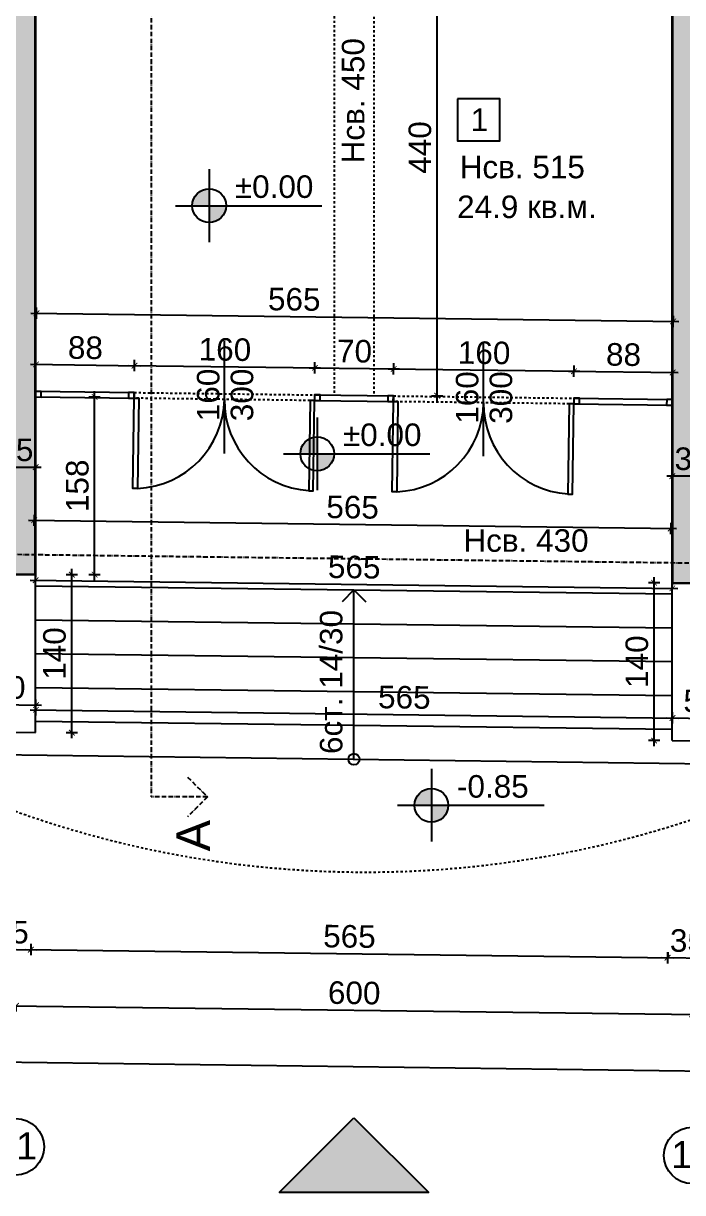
# Model space of a CAD drawing. Header units: inches. Extents: x -72385 to 39588, y -6525 to 66685.
# Drawn here: x -46548 to -45963, y 21671 to 22708 of the extents above; entities that cross this region are included whole.
import ezdxf

# ---------------------------------------------------------------- set-up
doc = ezdxf.new("R2010")
doc.units = ezdxf.units.IN
doc.header["$MEASUREMENT"] = 0
doc.linetypes.add('DashDot', pattern=[0.6, 0.4, -0.1, 0, -0.1])
doc.linetypes.add('Hidden', pattern=[0.4, 0.2, -0.2])
for name, color, linetype, lineweight in [('Врати', 251, 'Continuous', 25), ('Входове', 252, 'Continuous', 25), ('Изгледни линии', 253, 'Continuous', 25), ('Линия на разрез', 252, 'DashDot', 25), ('Надписи Hсв', 252, 'Continuous', 25), ('Надписи врати', 252, 'Continuous', 25), ('Надписи коти външни', 252, 'Continuous', 25), ('Надписи коти вътрешни', 252, 'Continuous', 25), ('Надписи нива', 252, 'Continuous', 25), ('Надписи номера на пом.', 252, 'Continuous', 25), ('Надписи Оси', 252, 'Continuous', 25), ('Надписи площ', 252, 'Continuous', 25), ('Оси', 252, 'DashDot', 25), ('Прозорци', 251, 'Continuous', 25), ('Пунктир', 253, 'Hidden', 25), ('Разрезни линии', 7, 'Continuous', 35), ('Щрих стени', 254, 'Continuous', 25)]:
    doc.layers.add(name, color=color, linetype=linetype, lineweight=lineweight)
doc.styles.add('Arial Regular', font='arial.ttf')
doc.styles.get("Standard").update_dxf_attribs({"font": 'arial.ttf'})
doc.dimstyles.new('Annotative', dxfattribs={"dimscale": 0, "dimtxt": 20, "dimasz": 5, "dimexe": 5, "dimexo": 5, "dimgap": 5, "dimtad": 1, "dimdec": 0, "dimzin": 0, "dimdsep": 46, "dimtxsty": 'Standard', "dimblk": 'ARCHTICK', "dimcen": 5, "dimdle": 5, "dimadec": 0, "dimazin": 0, "dimtfac": 1, "dimtdec": 0, "dimtofl": 0, "dimtmove": 0, "dimatfit": 3, "dimldrblk": 'ARCHTICK', "dimfxl": 5, "dimfxlon": 1, "dimtolj": 1, "dimtzin": 0, "dimarcsym": 1})

# ---------------------------------------------------------------- blocks, each defined once
blk = doc.blocks.new('_ArchTick')
at = {"color": 0, "linetype": 'ByBlock', "const_width": 0.15}
blk.add_lwpolyline([(-0.5, -0.5), (0.5, 0.5)], dxfattribs=at)
blk = doc.blocks.new('*D2447')
at = {"layer": 'Defpoints', "color": 0, "ltscale": 50, "transparency": 16777216}
for p in [(-46237.3, 22817.5), (-46181, 22817.5), (-46236.4, 22377.4)]:
    blk.add_point(p, dxfattribs=at)
at = {"layer": 'Надписи коти вътрешни', "color": 0, "lineweight": -2, "ltscale": 50, "transparency": 16777216}
for p, q in [((-46181, 22372.4), (-46181, 22822.5)), ((-46186, 22817.5), (-46176, 22817.5)), ((-46186, 22377.4), (-46176, 22377.4))]:
    blk.add_line(p, q, dxfattribs=at)
at = {"layer": 'Надписи коти вътрешни', "color": 0, "lineweight": -2, "ltscale": 50, "transparency": 16777216, "xscale": 5, "yscale": 5, "zscale": 5}
for p, rotation in [((-46181, 22817.5), 90), ((-46181, 22377.4), 270)]:
    blk.add_blockref('_ArchTick', p, dxfattribs=dict(at, rotation=rotation))
at = {"layer": 'Надписи коти вътрешни', "color": 0, "ltscale": 50, "transparency": 16777216, "insert": (-46196.2, 22597.5), "char_height": 20, "attachment_point": 5, "rotation": 90}
blk.add_mtext('\\A1;440', dxfattribs=at)
blk = doc.blocks.new('*D2498')
at = {"layer": 'Defpoints', "color": 0, "ltscale": 50, "transparency": 16777216}
for p in [(-46449.5, 22404.1), (-46537.3, 22381.3), (-46449.8, 22380.2)]:
    blk.add_point(p, dxfattribs=at)
at = {"layer": 'Надписи коти вътрешни', "color": 0, "lineweight": -2, "ltscale": 50, "transparency": 16777216}
for p, q in [((-46542, 22405.3), (-46444.5, 22404)), ((-46537.1, 22400.2), (-46537, 22410.2)), ((-46449.6, 22399.1), (-46449.5, 22409.1))]:
    blk.add_line(p, q, dxfattribs=at)
at = {"layer": 'Надписи коти вътрешни', "color": 0, "lineweight": -2, "ltscale": 50, "transparency": 16777216, "xscale": 5, "yscale": 5, "zscale": 5}
for p, rotation in [((-46537, 22405.2), 179.2706286525474), ((-46449.5, 22404.1), 359.2706286525474)]:
    blk.add_blockref('_ArchTick', p, dxfattribs=dict(at, rotation=rotation))
at = {"layer": 'Надписи коти вътрешни', "color": 0, "ltscale": 50, "transparency": 16777216, "insert": (-46493.1, 22419.9), "char_height": 20, "attachment_point": 5, "rotation": 359.2706}
blk.add_mtext('\\A1;88', dxfattribs=at)
blk = doc.blocks.new('*D2499')
at = {"layer": 'Defpoints', "color": 0, "ltscale": 50, "transparency": 16777216}
for p in [(-46289.5, 22402.1), (-46449.8, 22380.2), (-46289.8, 22378.1)]:
    blk.add_point(p, dxfattribs=at)
at = {"layer": 'Надписи коти вътрешни', "color": 0, "lineweight": -2, "ltscale": 50, "transparency": 16777216}
for p, q in [((-46449.6, 22399.1), (-46449.5, 22409.1)), ((-46289.6, 22397.1), (-46289.5, 22407.1)), ((-46454.5, 22404.2), (-46284.5, 22402))]:
    blk.add_line(p, q, dxfattribs=at)
at = {"layer": 'Надписи коти вътрешни', "color": 0, "lineweight": -2, "ltscale": 50, "transparency": 16777216, "xscale": 5, "yscale": 5, "zscale": 5}
for p, rotation in [((-46449.5, 22404.1), 179.2706286525488), ((-46289.5, 22402.1), 359.2706286525489)]:
    blk.add_blockref('_ArchTick', p, dxfattribs=dict(at, rotation=rotation))
at = {"layer": 'Надписи коти вътрешни', "color": 0, "ltscale": 50, "transparency": 16777216, "insert": (-46369.3, 22418.3), "char_height": 20, "attachment_point": 5, "rotation": 359.2706}
blk.add_mtext('\\A1;160', dxfattribs=at)
blk = doc.blocks.new('*D2500')
at = {"layer": 'Defpoints', "color": 0, "ltscale": 50, "transparency": 16777216}
for p in [(-46219.5, 22401.2), (-46289.8, 22378.1), (-46219.8, 22377.2)]:
    blk.add_point(p, dxfattribs=at)
at = {"layer": 'Надписи коти вътрешни', "color": 0, "lineweight": -2, "ltscale": 50, "transparency": 16777216}
for p, q in [((-46289.6, 22397.1), (-46289.5, 22407.1)), ((-46219.6, 22396.2), (-46219.5, 22406.2)), ((-46294.5, 22402.1), (-46214.5, 22401.1))]:
    blk.add_line(p, q, dxfattribs=at)
at = {"layer": 'Надписи коти вътрешни', "color": 0, "lineweight": -2, "ltscale": 50, "transparency": 16777216, "xscale": 5, "yscale": 5, "zscale": 5}
for p, rotation in [((-46289.5, 22402.1), 179.2706286525525), ((-46219.5, 22401.2), 359.2706286525525)]:
    blk.add_blockref('_ArchTick', p, dxfattribs=dict(at, rotation=rotation))
at = {"layer": 'Надписи коти вътрешни', "color": 0, "ltscale": 50, "transparency": 16777216, "insert": (-46254.3, 22416.8), "char_height": 20, "attachment_point": 5, "rotation": 359.2706}
blk.add_mtext('\\A1;70', dxfattribs=at)
blk = doc.blocks.new('*D2501')
at = {"layer": 'Defpoints', "color": 0, "ltscale": 50, "transparency": 16777216}
for p in [(-46059.5, 22399.1), (-46219.8, 22377.2), (-46059.8, 22375.2)]:
    blk.add_point(p, dxfattribs=at)
at = {"layer": 'Надписи коти вътрешни', "color": 0, "lineweight": -2, "ltscale": 50, "transparency": 16777216}
for p, q in [((-46219.6, 22396.2), (-46219.5, 22406.2)), ((-46224.5, 22401.2), (-46054.5, 22399.1)), ((-46059.6, 22394.1), (-46059.5, 22404.1))]:
    blk.add_line(p, q, dxfattribs=at)
at = {"layer": 'Надписи коти вътрешни', "color": 0, "lineweight": -2, "ltscale": 50, "transparency": 16777216, "xscale": 5, "yscale": 5, "zscale": 5}
for p, rotation in [((-46219.5, 22401.2), 179.2706286525463), ((-46059.5, 22399.1), 359.2706286525462)]:
    blk.add_blockref('_ArchTick', p, dxfattribs=dict(at, rotation=rotation))
at = {"layer": 'Надписи коти вътрешни', "color": 0, "ltscale": 50, "transparency": 16777216, "insert": (-46139.3, 22415.4), "char_height": 20, "attachment_point": 5, "rotation": 359.2706}
blk.add_mtext('\\A1;160', dxfattribs=at)
blk = doc.blocks.new('*D2502')
at = {"layer": 'Defpoints', "color": 0, "ltscale": 50, "transparency": 16777216}
for p in [(-45972, 22398), (-46059.8, 22375.2), (-45972.3, 22374.1)]:
    blk.add_point(p, dxfattribs=at)
at = {"layer": 'Надписи коти вътрешни', "color": 0, "lineweight": -2, "ltscale": 50, "transparency": 16777216}
for p, q in [((-46064.5, 22399.2), (-45967, 22398)), ((-46059.6, 22394.1), (-46059.5, 22404.1)), ((-45972.1, 22393), (-45972, 22403))]:
    blk.add_line(p, q, dxfattribs=at)
at = {"layer": 'Надписи коти вътрешни', "color": 0, "lineweight": -2, "ltscale": 50, "transparency": 16777216, "xscale": 5, "yscale": 5, "zscale": 5}
for p, rotation in [((-46059.5, 22399.1), 179.2706286525496), ((-45972, 22398), 359.2706286525496)]:
    blk.add_blockref('_ArchTick', p, dxfattribs=dict(at, rotation=rotation))
at = {"layer": 'Надписи коти вътрешни', "color": 0, "ltscale": 50, "transparency": 16777216, "insert": (-46015.6, 22413.8), "char_height": 20, "attachment_point": 5, "rotation": 359.2706}
blk.add_mtext('\\A1;88', dxfattribs=at)
blk = doc.blocks.new('*D8180')
at = {"layer": 'Defpoints', "color": 0, "ltscale": 50, "transparency": 16777216}
for p in [(-45971.5, 22443.3), (-46537.3, 22381.3), (-45972.3, 22374.1)]:
    blk.add_point(p, dxfattribs=at)
at = {"layer": 'Надписи коти вътрешни', "color": 0, "lineweight": -2, "ltscale": 50, "transparency": 16777216}
for p, q in [((-46541.5, 22450.6), (-45966.5, 22443.2)), ((-46536.5, 22445.5), (-46536.4, 22455.5)), ((-45971.5, 22438.3), (-45971.4, 22448.3))]:
    blk.add_line(p, q, dxfattribs=at)
at = {"layer": 'Надписи коти вътрешни', "color": 0, "lineweight": -2, "ltscale": 50, "transparency": 16777216, "xscale": 5, "yscale": 5, "zscale": 5}
for p, rotation in [((-46536.5, 22450.5), 179.2706286525215), ((-45971.5, 22443.3), 359.2706286525216)]:
    blk.add_blockref('_ArchTick', p, dxfattribs=dict(at, rotation=rotation))
at = {"layer": 'Надписи коти вътрешни', "color": 0, "ltscale": 50, "transparency": 16777216, "insert": (-46307.8, 22462.8), "char_height": 20, "attachment_point": 5, "rotation": 359.2706}
blk.add_mtext('\\A1;565', dxfattribs=at)
blk = doc.blocks.new('*D2503')
at = {"layer": 'Defpoints', "color": 0, "ltscale": 50, "transparency": 16777216}
for p in [(-46537.3, 22376.3), (-46485, 22376.3), (-46537.3, 22218.8)]:
    blk.add_point(p, dxfattribs=at)
at = {"layer": 'Надписи коти вътрешни', "color": 0, "lineweight": -2, "ltscale": 50, "transparency": 16777216}
for p, q in [((-46490, 22376.3), (-46480, 22376.3)), ((-46485, 22213.8), (-46485, 22381.3)), ((-46490, 22218.8), (-46480, 22218.8))]:
    blk.add_line(p, q, dxfattribs=at)
at = {"layer": 'Надписи коти вътрешни', "color": 0, "lineweight": -2, "ltscale": 50, "transparency": 16777216, "xscale": 5, "yscale": 5, "zscale": 5}
for p, rotation in [((-46485, 22376.3), 90), ((-46485, 22218.8), 270)]:
    blk.add_blockref('_ArchTick', p, dxfattribs=dict(at, rotation=rotation))
at = {"layer": 'Надписи коти вътрешни', "color": 0, "ltscale": 50, "transparency": 16777216, "insert": (-46500.2, 22297.5), "char_height": 20, "attachment_point": 5, "rotation": 90}
blk.add_mtext('\\A1;158', dxfattribs=at)
blk = doc.blocks.new('*D2504')
at = {"layer": 'Defpoints', "color": 0, "ltscale": 50, "transparency": 16777216}
for p in [(-46537.3, 22376.3), (-45972.3, 22369.1), (-45973.7, 22259.7)]:
    blk.add_point(p, dxfattribs=at)
at = {"layer": 'Надписи коти вътрешни', "color": 0, "lineweight": -2, "ltscale": 50, "transparency": 16777216}
for p, q in [((-46538.7, 22271.9), (-46538.8, 22261.9)), ((-46543.7, 22267), (-45968.7, 22259.6)), ((-45973.7, 22264.7), (-45973.8, 22254.7))]:
    blk.add_line(p, q, dxfattribs=at)
at = {"layer": 'Надписи коти вътрешни', "color": 0, "lineweight": -2, "ltscale": 50, "transparency": 16777216, "xscale": 5, "yscale": 5, "zscale": 5}
for p, rotation in [((-46538.7, 22266.9), 179.2706286525484), ((-45973.7, 22259.7), 359.2706286525485)]:
    blk.add_blockref('_ArchTick', p, dxfattribs=dict(at, rotation=rotation))
at = {"layer": 'Надписи коти вътрешни', "color": 0, "ltscale": 50, "transparency": 16777216, "insert": (-46256, 22278.5), "char_height": 20, "attachment_point": 5, "rotation": 359.2706}
blk.add_mtext('\\A1;565', dxfattribs=at)
blk = doc.blocks.new('*D2803')
at = {"layer": 'Defpoints', "color": 0, "ltscale": 50, "transparency": 16777216}
for p in [(-46537, 22103.1), (-46587.3, 22079.4), (-46537.3, 22078.7)]:
    blk.add_point(p, dxfattribs=at)
at = {"layer": 'Надписи коти вътрешни', "color": 0, "lineweight": -2, "ltscale": 50, "transparency": 16777216}
for p, q in [((-46592, 22103.8), (-46532, 22103.1)), ((-46587.1, 22098.8), (-46587, 22108.8)), ((-46537.1, 22098.1), (-46537, 22108.1))]:
    blk.add_line(p, q, dxfattribs=at)
at = {"layer": 'Надписи коти вътрешни', "color": 0, "lineweight": -2, "ltscale": 50, "transparency": 16777216, "xscale": 5, "yscale": 5, "zscale": 5}
for p, rotation in [((-46587, 22103.8), 179.2706286525421), ((-46537, 22103.1), 359.2706286525421)]:
    blk.add_blockref('_ArchTick', p, dxfattribs=dict(at, rotation=rotation))
at = {"layer": 'Надписи коти вътрешни', "color": 0, "ltscale": 50, "transparency": 16777216, "insert": (-46561.8, 22118.7), "char_height": 20, "attachment_point": 5, "rotation": 359.2706}
blk.add_mtext('\\A1;50', dxfattribs=at)
blk = doc.blocks.new('*D2804')
at = {"layer": 'Defpoints', "color": 0, "ltscale": 50, "transparency": 16777216}
for p in [(-46537.3, 22208.8), (-45972.3, 22206.6), (-45972.3, 22201.6)]:
    blk.add_point(p, dxfattribs=at)
at = {"layer": 'Надписи коти вътрешни', "color": 0, "lineweight": -2, "ltscale": 50, "transparency": 16777216}
for p, q in [((-46537.3, 22213.8), (-46537.2, 22218.8)), ((-46542.3, 22213.9), (-45967.3, 22206.6)), ((-45972.3, 22206.6), (-45972.2, 22211.6))]:
    blk.add_line(p, q, dxfattribs=at)
at = {"layer": 'Надписи коти вътрешни', "color": 0, "lineweight": -2, "ltscale": 50, "transparency": 16777216, "xscale": 5, "yscale": 5, "zscale": 5}
for p, rotation in [((-46537.3, 22213.8), 179.2706286525554), ((-45972.3, 22206.6), 359.2706286525555)]:
    blk.add_blockref('_ArchTick', p, dxfattribs=dict(at, rotation=rotation))
at = {"layer": 'Надписи коти вътрешни', "color": 0, "ltscale": 50, "transparency": 16777216, "insert": (-46254.6, 22225.4), "char_height": 20, "attachment_point": 5, "rotation": 359.2706}
blk.add_mtext('\\A1;565', dxfattribs=at)
blk = doc.blocks.new('*D2805')
at = {"layer": 'Defpoints', "color": 0, "ltscale": 50, "transparency": 16777216}
for p in [(-46537.3, 22218.8), (-46505.2, 22218.8), (-46537.3, 22078.7)]:
    blk.add_point(p, dxfattribs=at)
at = {"layer": 'Надписи коти вътрешни', "color": 0, "lineweight": -2, "ltscale": 50, "transparency": 16777216}
for p, q in [((-46510.2, 22218.8), (-46500.2, 22218.8)), ((-46505.2, 22073.7), (-46505.2, 22223.8)), ((-46510.2, 22078.7), (-46500.2, 22078.7))]:
    blk.add_line(p, q, dxfattribs=at)
at = {"layer": 'Надписи коти вътрешни', "color": 0, "lineweight": -2, "ltscale": 50, "transparency": 16777216, "xscale": 5, "yscale": 5, "zscale": 5}
for p, rotation in [((-46505.2, 22218.8), 90), ((-46505.2, 22078.7), 270)]:
    blk.add_blockref('_ArchTick', p, dxfattribs=dict(at, rotation=rotation))
at = {"layer": 'Надписи коти вътрешни', "color": 0, "ltscale": 50, "transparency": 16777216, "insert": (-46520.5, 22148.8), "char_height": 20, "attachment_point": 5, "rotation": 90}
blk.add_mtext('\\A1;140', dxfattribs=at)
blk = doc.blocks.new('*D2806')
at = {"layer": 'Defpoints', "color": 0, "ltscale": 50, "transparency": 16777216}
for p in [(-45988.5, 22211.6), (-45972.3, 22211.6), (-45972.3, 22071.6)]:
    blk.add_point(p, dxfattribs=at)
at = {"layer": 'Надписи коти вътрешни', "color": 0, "lineweight": -2, "ltscale": 50, "transparency": 16777216}
for p, q in [((-45983.5, 22211.6), (-45993.5, 22211.6)), ((-45988.5, 22066.6), (-45988.5, 22216.6)), ((-45983.5, 22071.6), (-45993.5, 22071.6))]:
    blk.add_line(p, q, dxfattribs=at)
at = {"layer": 'Надписи коти вътрешни', "color": 0, "lineweight": -2, "ltscale": 50, "transparency": 16777216, "xscale": 5, "yscale": 5, "zscale": 5}
for p, rotation in [((-45988.5, 22211.6), 90), ((-45988.5, 22071.6), 270)]:
    blk.add_blockref('_ArchTick', p, dxfattribs=dict(at, rotation=rotation))
at = {"layer": 'Надписи коти вътрешни', "color": 0, "ltscale": 50, "transparency": 16777216, "insert": (-46003.7, 22141.6), "char_height": 20, "attachment_point": 5, "rotation": 90}
blk.add_mtext('\\A1;140', dxfattribs=at)
blk = doc.blocks.new('*D2807')
at = {"layer": 'Defpoints', "color": 0, "ltscale": 50, "transparency": 16777216}
for p in [(-45922.1, 22091.1), (-45972.3, 22071.6), (-45922.3, 22070.9)]:
    blk.add_point(p, dxfattribs=at)
at = {"layer": 'Надписи коти вътрешни', "color": 0, "lineweight": -2, "ltscale": 50, "transparency": 16777216}
for p, q in [((-45972.1, 22086.7), (-45972, 22096.7)), ((-45922.1, 22086.1), (-45922, 22096.1)), ((-45977.1, 22091.8), (-45917.1, 22091))]:
    blk.add_line(p, q, dxfattribs=at)
at = {"layer": 'Надписи коти вътрешни', "color": 0, "lineweight": -2, "ltscale": 50, "transparency": 16777216, "xscale": 5, "yscale": 5, "zscale": 5}
for p, rotation in [((-45972.1, 22091.7), 179.2706286525463), ((-45922.1, 22091.1), 359.2706286525462)]:
    blk.add_blockref('_ArchTick', p, dxfattribs=dict(at, rotation=rotation))
at = {"layer": 'Надписи коти вътрешни', "color": 0, "ltscale": 50, "transparency": 16777216, "insert": (-45946.9, 22106.6), "char_height": 20, "attachment_point": 5, "rotation": 359.2706}
blk.add_mtext('\\A1;50', dxfattribs=at)
blk = doc.blocks.new('*D5409')
at = {"layer": 'Defpoints', "color": 0, "ltscale": 10, "transparency": 16777216}
for p in [(-45972.1, 22091.7), (-46537.3, 22078.7), (-45972.3, 22071.6)]:
    blk.add_point(p, dxfattribs=at)
at = {"layer": 'Надписи коти вътрешни', "color": 0, "lineweight": -2, "ltscale": 10, "transparency": 16777216}
for p, q in [((-46537.1, 22093.9), (-46537, 22103.9)), ((-46542.1, 22098.9), (-45967.1, 22091.6)), ((-45972.1, 22086.7), (-45972, 22096.7))]:
    blk.add_line(p, q, dxfattribs=at)
at = {"layer": 'Надписи коти вътрешни', "color": 0, "lineweight": -2, "ltscale": 10, "transparency": 16777216, "xscale": 5, "yscale": 5, "zscale": 5}
for p, rotation in [((-46537.1, 22098.9), 179.2706286525466), ((-45972.1, 22091.7), 359.2706286525466)]:
    blk.add_blockref('_ArchTick', p, dxfattribs=dict(at, rotation=rotation))
at = {"layer": 'Надписи коти вътрешни', "color": 0, "ltscale": 10, "transparency": 16777216, "insert": (-46210.1, 22109.9), "char_height": 20, "attachment_point": 5, "rotation": 359.2706}
blk.add_mtext('\\A1;565', dxfattribs=at)
blk = doc.blocks.new('*D5619')
at = {"layer": 'Defpoints', "color": 0, "ltscale": 50, "transparency": 16777216}
for p in [(-46572.3, 22219.2), (-46537.3, 22218.8), (-46541.6, 21886.3)]:
    blk.add_point(p, dxfattribs=at)
at = {"layer": 'Надписи коти външни', "color": 0, "lineweight": -2, "ltscale": 50, "transparency": 16777216}
for p, q in [((-46581.6, 21886.8), (-46536.6, 21886.2)), ((-46576.5, 21891.7), (-46576.6, 21881.7)), ((-46541.5, 21891.3), (-46541.6, 21881.3))]:
    blk.add_line(p, q, dxfattribs=at)
at = {"layer": 'Надписи коти външни', "color": 0, "lineweight": -2, "ltscale": 50, "transparency": 16777216, "xscale": 5, "yscale": 5, "zscale": 5}
for p, rotation in [((-46576.6, 21886.7), 179.2706286525464), ((-46541.6, 21886.3), 359.2706286525463)]:
    blk.add_blockref('_ArchTick', p, dxfattribs=dict(at, rotation=rotation))
at = {"layer": 'Надписи коти външни', "color": 0, "ltscale": 50, "transparency": 16777216, "insert": (-46558.9, 21901.7), "char_height": 20, "attachment_point": 5, "rotation": 359.2706}
blk.add_mtext('\\A1;35', dxfattribs=at)
blk = doc.blocks.new('*D6553')
at = {"layer": 'Defpoints', "color": 0, "ltscale": 50, "transparency": 16777216}
for p in [(-46537.3, 22218.8), (-45972.2, 22211.6), (-45976.4, 21879.1)]:
    blk.add_point(p, dxfattribs=at)
at = {"layer": 'Надписи коти външни', "color": 0, "lineweight": -2, "ltscale": 50, "transparency": 16777216}
for p, q in [((-46546.5, 21886.3), (-45971.4, 21879.1)), ((-46541.5, 21891.3), (-46541.6, 21881.3)), ((-45976.3, 21884.1), (-45976.5, 21874.1))]:
    blk.add_line(p, q, dxfattribs=at)
at = {"layer": 'Надписи коти външни', "color": 0, "lineweight": -2, "ltscale": 50, "transparency": 16777216, "xscale": 5, "yscale": 5, "zscale": 5}
for p, rotation in [((-46541.5, 21886.3), 179.2759892726688), ((-45976.4, 21879.1), 359.2759892726688)]:
    blk.add_blockref('_ArchTick', p, dxfattribs=dict(at, rotation=rotation))
at = {"layer": 'Надписи коти външни', "color": 0, "ltscale": 50, "transparency": 16777216, "insert": (-46258.8, 21897.9), "char_height": 20, "attachment_point": 5, "rotation": 359.276}
blk.add_mtext('\\A1;565', dxfattribs=at)
blk = doc.blocks.new('*D5626')
at = {"layer": 'Defpoints', "color": 0, "ltscale": 50, "transparency": 16777216}
for p in [(-45972.3, 22211.6), (-45937.3, 22211.1), (-45941.6, 21878.6)]:
    blk.add_point(p, dxfattribs=at)
at = {"layer": 'Надписи коти външни', "color": 0, "lineweight": -2, "ltscale": 50, "transparency": 16777216}
for p, q in [((-45981.6, 21879.2), (-45936.6, 21878.6)), ((-45976.5, 21884.1), (-45976.6, 21874.1)), ((-45941.5, 21883.6), (-45941.6, 21873.6))]:
    blk.add_line(p, q, dxfattribs=at)
at = {"layer": 'Надписи коти външни', "color": 0, "lineweight": -2, "ltscale": 50, "transparency": 16777216, "xscale": 5, "yscale": 5, "zscale": 5}
for p, rotation in [((-45976.6, 21879.1), 179.2706286525463), ((-45941.6, 21878.6), 359.2706286525462)]:
    blk.add_blockref('_ArchTick', p, dxfattribs=dict(at, rotation=rotation))
at = {"layer": 'Надписи коти външни', "color": 0, "ltscale": 50, "transparency": 16777216, "insert": (-45958.9, 21894.1), "char_height": 20, "attachment_point": 5, "rotation": 359.2706}
blk.add_mtext('\\A1;35', dxfattribs=at)
blk = doc.blocks.new('*D5667')
at = {"layer": 'Defpoints', "color": 0, "ltscale": 50, "transparency": 16777216}
for p in [(-46554.8, 21836.4), (-45954.8, 21828.8), (-45954.8, 21828.8)]:
    blk.add_point(p, dxfattribs=at)
at = {"layer": 'Надписи коти външни', "color": 0, "lineweight": -2, "ltscale": 50, "transparency": 16777216}
for p, q in [((-46559.8, 21836.5), (-45949.8, 21828.7)), ((-46554.8, 21836.4), (-46554.9, 21831.4)), ((-45954.8, 21828.8), (-45954.9, 21823.8))]:
    blk.add_line(p, q, dxfattribs=at)
at = {"layer": 'Надписи коти външни', "color": 0, "lineweight": -2, "ltscale": 50, "transparency": 16777216, "xscale": 5, "yscale": 5, "zscale": 5}
for p, rotation in [((-46554.8, 21836.4), 179.2706286525535), ((-45954.8, 21828.8), 359.2706286525535)]:
    blk.add_blockref('_ArchTick', p, dxfattribs=dict(at, rotation=rotation))
at = {"layer": 'Надписи коти външни', "color": 0, "ltscale": 50, "transparency": 16777216, "insert": (-46254.6, 21847.8), "char_height": 20, "attachment_point": 5, "rotation": 359.2706}
blk.add_mtext('\\A1;600', dxfattribs=at)
blk = doc.blocks.new('*D6556')
at = {"layer": 'Defpoints', "color": 0, "ltscale": 10, "transparency": 16777216}
for p in [(-52317.3, 22292.3), (-41742.3, 22157.7), (-41747.8, 21725.2)]:
    blk.add_point(p, dxfattribs=at)
at = {"layer": 'Надписи коти външни', "color": 0, "lineweight": -2, "ltscale": 10, "transparency": 16777216}
for p, q in [((-52327.8, 21859.9), (-41742.8, 21725.2)), ((-52322.8, 21864.9), (-52322.9, 21854.9)), ((-41747.8, 21730.2), (-41747.9, 21720.2))]:
    blk.add_line(p, q, dxfattribs=at)
at = {"layer": 'Надписи коти външни', "color": 0, "lineweight": -2, "ltscale": 10, "transparency": 16777216, "xscale": 5, "yscale": 5, "zscale": 5}
for p, rotation in [((-52322.8, 21859.9), 179.2706286525472), ((-41747.8, 21725.2), 359.2706286525473)]:
    blk.add_blockref('_ArchTick', p, dxfattribs=dict(at, rotation=rotation))
at = {"layer": 'Надписи коти външни', "color": 0, "ltscale": 10, "transparency": 16777216, "insert": (-47035.1, 21807.8), "char_height": 20, "attachment_point": 5, "rotation": 359.2706}
blk.add_mtext('\\A1;10575', dxfattribs=at)
blk = doc.blocks.new('*D7379')
at = {"layer": 'Defpoints', "color": 0, "ltscale": 10, "transparency": 16777216}
for p in [(-46537.3, 22314.1), (-46572.3, 22302.8), (-46537.3, 22302.8)]:
    blk.add_point(p, dxfattribs=at)
at = {"layer": 'Надписи коти вътрешни', "color": 0, "lineweight": -2, "ltscale": 10, "transparency": 16777216}
for p, q in [((-46577.3, 22314.1), (-46532.3, 22314.1)), ((-46572.3, 22309.1), (-46572.3, 22319.1)), ((-46537.3, 22309.1), (-46537.3, 22319.1))]:
    blk.add_line(p, q, dxfattribs=at)
at = {"layer": 'Надписи коти вътрешни', "color": 0, "lineweight": -2, "ltscale": 10, "transparency": 16777216, "xscale": 5, "yscale": 5, "zscale": 5, "rotation": 180}
blk.add_blockref('_ArchTick', (-46572.3, 22314.1), dxfattribs=at)
at = {"layer": 'Надписи коти вътрешни', "color": 0, "lineweight": -2, "ltscale": 10, "transparency": 16777216, "xscale": 5, "yscale": 5, "zscale": 5}
blk.add_blockref('_ArchTick', (-46537.3, 22314.1), dxfattribs=at)
at = {"layer": 'Надписи коти вътрешни', "color": 0, "ltscale": 10, "transparency": 16777216, "insert": (-46554.8, 22329.3), "char_height": 20, "attachment_point": 5}
blk.add_mtext('\\A1;35', dxfattribs=at)
blk = doc.blocks.new('*D7380')
at = {"layer": 'Defpoints', "color": 0, "ltscale": 10, "transparency": 16777216}
for p in [(-45972.3, 22317.2), (-45937.3, 22317.2), (-45972.3, 22306.1)]:
    blk.add_point(p, dxfattribs=at)
at = {"layer": 'Надписи коти вътрешни', "color": 0, "lineweight": -2, "ltscale": 10, "transparency": 16777216}
for p, q in [((-45972.3, 22311.1), (-45972.3, 22301.1)), ((-45937.3, 22311.1), (-45937.3, 22301.1)), ((-45932.3, 22306.1), (-45977.3, 22306.1))]:
    blk.add_line(p, q, dxfattribs=at)
at = {"layer": 'Надписи коти вътрешни', "color": 0, "lineweight": -2, "ltscale": 10, "transparency": 16777216, "xscale": 5, "yscale": 5, "zscale": 5, "rotation": 180}
blk.add_blockref('_ArchTick', (-45972.3, 22306.1), dxfattribs=at)
at = {"layer": 'Надписи коти вътрешни', "color": 0, "lineweight": -2, "ltscale": 10, "transparency": 16777216, "xscale": 5, "yscale": 5, "zscale": 5}
blk.add_blockref('_ArchTick', (-45937.3, 22306.1), dxfattribs=at)
at = {"layer": 'Надписи коти вътрешни', "color": 0, "ltscale": 10, "transparency": 16777216, "insert": (-45954.8, 22321.4), "char_height": 20, "attachment_point": 5}
blk.add_mtext('\\A1;35', dxfattribs=at)

msp = doc.modelspace()

# ---------------------------------------------------------------- hatches: boundary and pattern name
at = {"layer": 'Входове', "ltscale": 10}
h = msp.add_hatch(color=256, dxfattribs=at)
h.dxf.hatch_style = 1
h.paths.add_polyline_path([(-46188.5, 21670.8), (-46254.8, 21737.1), (-46321.1, 21670.8)])
at = {"layer": 'Надписи нива', "ltscale": 50}
h = msp.add_hatch(color=256, dxfattribs=at)
h.dxf.hatch_style = 1
h.paths.add_polyline_path([(-46383.3, 22530.9, 0.414214), (-46368.3, 22545.9), (-46383.3, 22545.9)])
h.paths.add_polyline_path([(-46383.3, 22545.9), (-46383.3, 22560.9, 0.414214), (-46398.3, 22545.9)])
h = msp.add_hatch(color=256, dxfattribs=at)
h.dxf.hatch_style = 1
h.paths.add_polyline_path([(-46287.4, 22310.9, 0.414214), (-46272.4, 22325.9), (-46287.4, 22325.9)])
h.paths.add_polyline_path([(-46287.4, 22325.9), (-46287.4, 22340.9, 0.414214), (-46302.4, 22325.9)])
h = msp.add_hatch(color=256, dxfattribs=at)
h.dxf.hatch_style = 1
h.paths.add_polyline_path([(-46186.1, 21999.2, 0.414214), (-46171.1, 22014.2), (-46186.1, 22014.2)])
h.paths.add_polyline_path([(-46186.1, 22014.2), (-46186.1, 22029.2, 0.414214), (-46201.1, 22014.2)])
at = {"layer": 'Щрих стени', "ltscale": 10}
h = msp.add_hatch(color=256, dxfattribs=at)
h.dxf.hatch_style = 1
h.paths.add_polyline_path([(-46719.8, 22853.6), (-46889.8, 22855.8), (-46889.8, 22825.8), (-46869.8, 22825.5), (-46869.8, 22288), (-46872.3, 22288), (-46872.3, 22223), (-46837.3, 22222.6), (-46837.3, 22287.6), (-46839.8, 22287.6), (-46839.8, 22825.2), (-46719.8, 22823.6)])
h.paths.add_polyline_path([(-46449.8, 22850.2), (-46619.8, 22852.4), (-46619.8, 22822.4), (-46572.3, 22821.8), (-46572.3, 22219.2), (-46537.3, 22218.8), (-46537.3, 22821.3), (-46449.8, 22820.2)])
h.paths.add_polyline_path([(-46219.8, 22847.3), (-46289.8, 22848.2), (-46289.8, 22818.2), (-46219.8, 22817.3)])
h.paths.add_polyline_path([(-45859.8, 22842.7), (-46059.8, 22845.2), (-46059.8, 22815.2), (-45972.3, 22814.1), (-45972.3, 22211.6), (-45937.3, 22211.1), (-45937.3, 22813.7), (-45859.8, 22812.7)])
h.paths.add_polyline_path([(-45319.8, 22828.3), (-45339.8, 22828.6), (-45339.8, 23106.1), (-45094.8, 23103), (-45094.8, 23133), (-45339.8, 23136.1), (-45339.8, 23181.1), (-45369.8, 23181.5), (-45369.8, 22846.4), (-45389.8, 22846.7), (-45389.8, 22836.7), (-45759.8, 22841.4), (-45759.8, 22811.4), (-45369.8, 22806.4), (-45369.8, 22736.4), (-45429.8, 22737.2), (-45429.8, 22607.2), (-45369.8, 22606.4), (-45369.8, 22283.9), (-45372.3, 22283.9), (-45372.3, 22203.9), (-45337.3, 22203.5), (-45337.3, 22283.5), (-45339.8, 22283.5), (-45339.8, 22798.6), (-45319.8, 22798.3)])
h.paths.add_polyline_path([(-45637.3, 22272.3), (-45672.3, 22272.8), (-45672.3, 22207.7), (-45637.3, 22207.3)], flags=17)
h.paths.add_polyline_path([(-45037.3, 22234.7), (-45072.3, 22235.1), (-45072.3, 22200.1), (-45037.3, 22199.7)])
h.paths.add_polyline_path([(-44729.8, 22828.3), (-44699.8, 22827.9), (-44699.8, 22857.9), (-44739.8, 22858.4), (-44739.8, 23098.4), (-44719.8, 23098.2), (-44719.8, 23128.2), (-44934.8, 23130.9), (-44934.8, 23100.9), (-44769.8, 23098.8), (-44769.8, 22858.8), (-44779.8, 22858.9), (-44779.8, 22768.9), (-44769.8, 22768.8), (-44769.8, 22276.3), (-44772.3, 22276.3), (-44772.3, 22196.3), (-44737.3, 22195.8), (-44737.3, 22275.8), (-44739.8, 22275.9), (-44739.8, 22768.4), (-44729.8, 22768.3)])

# ---------------------------------------------------------------- linework, layer by layer
at = {"layer": 'Врати', "ltscale": 50}
for points in [[(-46449.8, 22375.2), (-46445.8, 22375.1), (-46446.9, 22295.1), (-46450.9, 22295.2)], [(-46289.8, 22373.1), (-46293.8, 22373.2), (-46294.9, 22293.2), (-46290.9, 22293.1)], [(-46219.8, 22372.2), (-46215.8, 22372.2), (-46216.9, 22292.2), (-46220.9, 22292.2)], [(-46059.8, 22370.2), (-46063.8, 22370.2), (-46064.9, 22290.2), (-46060.9, 22290.2)]]:
    msp.add_lwpolyline(points, close=True, dxfattribs=at)
for centre, start, end in [((-46449.8, 22375.2), 272.1366, 359.2706), ((-46289.8, 22373.1), 179.2706, 266.4046), ((-46219.8, 22372.2), 272.1366, 359.2706), ((-46059.8, 22370.2), 179.2706, 266.4046)]:
    msp.add_arc(centre, 80, start, end, dxfattribs=at)
at = {"layer": 'Входове', "ltscale": 10}
for p, q in [((-46321.1, 21670.8), (-46254.8, 21737.1)), ((-46254.8, 21737.1), (-46188.5, 21670.8)), ((-46188.5, 21670.8), (-46321.1, 21670.8))]:
    msp.add_line(p, q, dxfattribs=at)
at = {"layer": 'Изгледни линии', "ltscale": 50}
for p, q in [((-46537.3, 22078.7), (-46537.3, 22218.8)), ((-46537.3, 22208.8), (-45972.3, 22201.6)), ((-45972.3, 22071.6), (-45972.3, 22211.6)), ((-46537.3, 22178.8), (-45972.3, 22171.6)), ((-46537.3, 22148.8), (-45972.3, 22141.6)), ((-46537.3, 22118.7), (-45972.3, 22111.6)), ((-46537.3, 22088.7), (-45972.3, 22081.6)), ((-46587.3, 22079.4), (-46537.3, 22078.7)), ((-45972.3, 22071.6), (-45922.3, 22070.9)), ((-46587.3, 22059.4), (-45922.3, 22050.9))]:
    msp.add_line(p, q, dxfattribs=at)
at = {"layer": 'Линия на разрез', "ltscale": 10}
for p, q in [((-46434.8, 24231.2), (-46434.8, 22021.7)), ((-46402.5, 22039.3), (-46384.8, 22021.7)), ((-46384.8, 22021.7), (-46434.8, 22021.7)), ((-46384.8, 22021.7), (-46402.5, 22004))]:
    msp.add_line(p, q, dxfattribs=at)
at = {"layer": 'Надписи врати', "ltscale": 50}
for p, q in [((-46369.7, 22326.1), (-46369.7, 22426.1)), ((-46139.9, 22323.8), (-46139.9, 22423.8))]:
    msp.add_line(p, q, dxfattribs=at)
at = {"layer": 'Надписи нива', "ltscale": 50}
for p, q in [((-46383.3, 22578.2), (-46383.3, 22513.7)), ((-46413.3, 22545.9), (-46283.3, 22545.9)), ((-46287.4, 22358.2), (-46287.4, 22293.7)), ((-46317.4, 22325.9), (-46187.4, 22325.9)), ((-46254.8, 22205.2), (-46265.4, 22194.6)), ((-46254.8, 22055.1), (-46254.8, 22205.2)), ((-46254.8, 22205.2), (-46244.2, 22194.6)), ((-46186.1, 22046.5), (-46186.1, 21982)), ((-46216.1, 22014.2), (-46086.1, 22014.2))]:
    msp.add_line(p, q, dxfattribs=at)
for centre, radius in [((-46383.3, 22545.9), 15), ((-46287.4, 22325.9), 15), ((-46254.8, 22055.1), 5), ((-46186.1, 22014.2), 15)]:
    msp.add_circle(centre, radius, dxfattribs=at)
at = {"layer": 'Надписи номера на пом.', "ltscale": 50}
msp.add_lwpolyline([(-46162.9, 22640.8), (-46162.9, 22603.3), (-46125.4, 22603.3), (-46125.4, 22640.8)], close=True, dxfattribs=at)
at = {"layer": 'Надписи Оси', "ltscale": 50}
for centre in [(-46554.8, 21711.4), (-45954.8, 21703.8)]:
    msp.add_circle(centre, 25, dxfattribs=at)
at = {"layer": 'Оси', "ltscale": 10}
msp.add_line((-39839.8, 22151), (-52799.8, 22316), dxfattribs=at)
at = {"layer": 'Прозорци', "ltscale": 50}
for p, q in [((-46537.3, 22381.3), (-46449.8, 22380.2)), ((-46537.3, 22376.3), (-46449.8, 22375.2)), ((-46449.8, 22380.2), (-46449.8, 22375.2)), ((-46289.8, 22378.1), (-46289.8, 22373.1)), ((-46289.8, 22378.1), (-46219.8, 22377.2)), ((-46219.8, 22377.2), (-46219.8, 22372.2)), ((-46059.8, 22375.2), (-46059.8, 22370.2)), ((-46059.8, 22375.2), (-45972.3, 22374.1)), ((-46289.8, 22373.1), (-46219.8, 22372.2)), ((-46059.8, 22370.2), (-45972.3, 22369.1))]:
    msp.add_line(p, q, dxfattribs=at)
for points in [[(-46537.3, 22376.3), (-46532.3, 22376.2), (-46532.3, 22381.2), (-46537.3, 22381.3), (-46537.3, 22376.3)], [(-46454.9, 22375.2), (-46449.9, 22375.2), (-46449.8, 22380.2), (-46454.8, 22380.2), (-46454.9, 22375.2)], [(-46289.8, 22373.1), (-46284.8, 22373.1), (-46284.8, 22378.1), (-46289.8, 22378.1), (-46289.8, 22373.1)], [(-46224.9, 22372.3), (-46219.9, 22372.2), (-46219.8, 22377.2), (-46224.8, 22377.3), (-46224.9, 22372.3)], [(-46059.8, 22370.2), (-46054.8, 22370.1), (-46054.8, 22375.1), (-46059.8, 22375.2), (-46059.8, 22370.2)], [(-45977.4, 22369.1), (-45972.4, 22369.1), (-45972.3, 22374.1), (-45977.3, 22374.1), (-45977.4, 22369.1)]]:
    msp.add_lwpolyline(points, dxfattribs=at)
at = {"layer": 'Пунктир', "ltscale": 10}
for p, q in [((-46272.3, 22817.9), (-46272.3, 22377.9)), ((-46237.3, 22817.5), (-46237.3, 22377.5)), ((-46449.8, 22380.2), (-46289.8, 22378.1)), ((-46289.8, 22373.1), (-46449.8, 22375.2)), ((-46219.8, 22377.2), (-46059.8, 22375.2)), ((-46059.8, 22370.2), (-46219.8, 22372.2))]:
    msp.add_line(p, q, dxfattribs=at)
msp.add_arc((-46244.4, 22876.7), 921.7, 242.3329, 296.2083, dxfattribs=at)
at = {"layer": 'Разрезни линии', "ltscale": 50}
for p, q in [((-46537.3, 22218.8), (-46537.3, 22821.3)), ((-45972.3, 22814.1), (-45972.3, 22211.6)), ((-46572.3, 22219.2), (-46537.3, 22218.8)), ((-45972.3, 22211.6), (-45937.3, 22211.1))]:
    msp.add_line(p, q, dxfattribs=at)

# ---------------------------------------------------------------- texts
at = {"layer": 'Линия на разрез', "ltscale": 10, "insert": (-46412.5, 21973.3), "char_height": 30, "width": 270.734, "attachment_point": 1, "rotation": 90, "style": 'Arial Regular'}
msp.add_mtext('А', dxfattribs=at)
at = {"layer": 'Надписи Hсв', "ltscale": 100, "insert": (-46265.6, 22583.4), "char_height": 20, "width": 180.489, "attachment_point": 1, "rotation": 90, "style": 'Arial Regular'}
msp.add_mtext('\\pxt8;Hсв. 450', dxfattribs=at)
at = {"layer": 'Надписи Hсв', "ltscale": 100, "char_height": 20, "width": 180.489, "attachment_point": 1, "style": 'Arial Regular'}
for s, insert in [('\\pxt8;Hсв. 515', (-46161, 22590.2)), ('\\pxt8;Hсв. 430', (-46157.7, 22259))]:
    msp.add_mtext(s, dxfattribs=dict(at, insert=insert))
at = {"layer": 'Надписи врати', "ltscale": 100, "char_height": 20, "width": 180.489, "attachment_point": 1, "rotation": 90, "style": 'Arial Regular'}
for s, insert in [('160', (-46394.2, 22354.8)), ('300', (-46364.2, 22354.8)), ('160', (-46164.4, 22352.5)), ('300', (-46134.4, 22352.5))]:
    msp.add_mtext(s, dxfattribs=dict(at, insert=insert))
at = {"layer": 'Надписи нива', "ltscale": 100, "char_height": 20, "width": 180.489, "attachment_point": 1, "style": 'Arial Regular'}
for s, insert in [('±0.00', (-46360.5, 22572.8)), ('±0.00', (-46264.6, 22352.8)), ('-0.85', (-46163.4, 22041))]:
    msp.add_mtext(s, dxfattribs=dict(at, insert=insert))
at = {"layer": 'Надписи нива', "ltscale": 100, "insert": (-46285.1, 22059.7), "char_height": 20, "width": 180.489, "attachment_point": 1, "rotation": 90, "style": 'Arial Regular'}
msp.add_mtext('6ст. 14/30', dxfattribs=at)
at = {"layer": 'Надписи номера на пом.', "ltscale": 100, "insert": (-46233.7, 22632.1), "char_height": 20, "width": 180.489, "attachment_point": 1, "style": 'Arial Regular'}
msp.add_mtext('\\pxqc;1', dxfattribs=at)
at = {"layer": 'Надписи Оси', "ltscale": 100, "char_height": 24, "width": 27.213, "attachment_point": 1, "style": 'Arial Regular'}
for s, insert in [('\\pxqc;11', (-46568.2, 21724.2)), ('\\pxqc;12', (-45968.2, 21716.5))]:
    msp.add_mtext(s, dxfattribs=dict(at, insert=insert))
at = {"layer": 'Надписи площ', "ltscale": 100, "insert": (-46163.3, 22554.9), "char_height": 20, "width": 180.489, "attachment_point": 1, "style": 'Arial Regular'}
msp.add_mtext('24.9 кв.м.', dxfattribs=at)

# ---------------------------------------------------------------- dimensions: what is measured, and where the dimension line sits
at = {"layer": 'Надписи коти външни', "ltscale": 10}
dim = msp.add_aligned_dim(p1=(-52317.3, 22292.3), p2=(-41742.3, 22157.7), distance=-432.5, text='10575', dimstyle='Annotative', override={"dimscale": 0, "dimtix": 0, "dimtofl": 0, "dimtmove": 0, "dimatfit": 3}, dxfattribs=at)
dim.commit()
dim.dimension.update_dxf_attribs({"geometry": '*D6556', "text_midpoint": (-47035.1, 21807.8)})
at = {"layer": 'Надписи коти външни', "ltscale": 50}
for base, p1, p2, picture, middle in [((-46541.6, 21886.3), (-46572.3, 22219.2), (-46537.3, 22218.8), '*D5619', (-46559.1, 21886.5)), ((-45941.6, 21878.6), (-45972.3, 22211.6), (-45937.3, 22211.1), '*D5626', (-45959.1, 21878.9))]:
    dim = msp.add_linear_dim(base=base, p1=p1, p2=p2, angle=359.2706, dimstyle='Annotative', override={"dimscale": 0, "dimtix": 0, "dimtofl": 0, "dimtmove": 0, "dimatfit": 3}, dxfattribs=at)
    dim.commit()
    dim.dimension.update_dxf_attribs({"geometry": picture, "text_midpoint": middle, "dimtype": 129})
for p1, p2, distance, picture, middle in [((-46537.3, 22218.8), (-45972.2, 22211.6), -332.5, '*D6553', (-46258.8, 21897.9)), ((-46554.8, 21836.4), (-45954.8, 21828.8), 0, '*D5667', (-46254.6, 21847.8))]:
    dim = msp.add_aligned_dim(p1=p1, p2=p2, distance=distance, dimstyle='Annotative', override={"dimscale": 0, "dimtix": 0, "dimtofl": 0, "dimtmove": 0, "dimatfit": 3}, dxfattribs=at)
    dim.commit()
    dim.dimension.update_dxf_attribs({"geometry": picture, "text_midpoint": middle})
at = {"layer": 'Надписи коти вътрешни', "ltscale": 50}
for base, p1, p2, picture, middle in [((-46181, 22817.5), (-46236.4, 22377.4), (-46237.3, 22817.5), '*D2447', (-46196.2, 22597.5)), ((-46485.0263, 22376.2705), (-46537.3373, 22218.7577), (-46537.3373, 22376.2705), '*D2503', (-46500.2378, 22297.5141)), ((-46505.2, 22218.8), (-46537.3, 22078.7), (-46537.3, 22218.8), '*D2805', (-46520.5, 22148.8)), ((-45988.5, 22211.6), (-45972.3, 22071.6), (-45972.3, 22211.6), '*D2806', (-46003.7, 22141.6))]:
    dim = msp.add_linear_dim(base=base, p1=p1, p2=p2, angle=90, dimstyle='Annotative', override={"dimscale": 0, "dimtix": 0, "dimtofl": 0, "dimtmove": 0, "dimatfit": 3}, dxfattribs=at)
    dim.commit()
    dim.dimension.update_dxf_attribs({"geometry": picture, "text_midpoint": middle})
dim = msp.add_linear_dim(base=(-45971.5, 22443.3), p1=(-46537.3, 22381.3), p2=(-45972.3, 22374.1), angle=359.2706, dimstyle='Annotative', override={"dimscale": 0, "dimtix": 0, "dimtofl": 0, "dimtmove": 0, "dimatfit": 3}, dxfattribs=at)
dim.commit()
dim.dimension.update_dxf_attribs({"geometry": '*D8180', "text_midpoint": (-46308, 22447.6), "dimtype": 129})
for p1, p2, distance, picture, middle in [((-46537.3, 22381.3), (-46449.8, 22380.2), 24, '*D2498', (-46493.1, 22419.9)), ((-46449.8, 22380.2), (-46289.8, 22378.1), 24, '*D2499', (-46369.3, 22418.3)), ((-46289.8, 22378.1), (-46219.8, 22377.2), 24, '*D2500', (-46254.3, 22416.8)), ((-46219.8, 22377.2), (-46059.8, 22375.2), 24, '*D2501', (-46139.3, 22415.4)), ((-46059.8, 22375.2), (-45972.3, 22374.1), 24, '*D2502', (-46015.6, 22413.8)), ((-46537.3, 22376.3), (-45972.3, 22369.1), -109.4, '*D2504', (-46256, 22278.5)), ((-46537.3, 22208.8), (-45972.3, 22201.6), 5.1, '*D2804', (-46254.6, 22225.4)), ((-46587.3, 22079.4), (-46537.3, 22078.7), 24.4, '*D2803', (-46561.8, 22118.7)), ((-45972.3, 22071.6), (-45922.3, 22070.9), 20.1, '*D2807', (-45946.9, 22106.6))]:
    dim = msp.add_aligned_dim(p1=p1, p2=p2, distance=distance, dimstyle='Annotative', override={"dimscale": 0, "dimtix": 0, "dimtofl": 0, "dimtmove": 0, "dimatfit": 3}, dxfattribs=at)
    dim.commit()
    dim.dimension.update_dxf_attribs({"geometry": picture, "text_midpoint": middle})
at = {"layer": 'Надписи коти вътрешни', "ltscale": 10}
for base, p1, p2, angle, picture, middle in [((-46537.3, 22314.1), (-46572.3, 22302.8), (-46537.3, 22302.8), 0, '*D7379', (-46554.8, 22314.1)), ((-45972.3, 22306.1), (-45937.3, 22317.2), (-45972.3, 22317.2), 180, '*D7380', (-45954.8, 22306.1)), ((-45972.1, 22091.7), (-46537.3, 22078.7), (-45972.3, 22071.6), 359.2706, '*D5409', (-46210.3, 22094.7))]:
    dim = msp.add_linear_dim(base=base, p1=p1, p2=p2, angle=angle, dimstyle='Annotative', override={"dimscale": 0, "dimtix": 0, "dimtofl": 0, "dimtmove": 0, "dimatfit": 3}, dxfattribs=at)
    dim.commit()
    dim.dimension.update_dxf_attribs({"geometry": picture, "text_midpoint": middle, "dimtype": 129})

doc.saveas('drawing.dxf')
